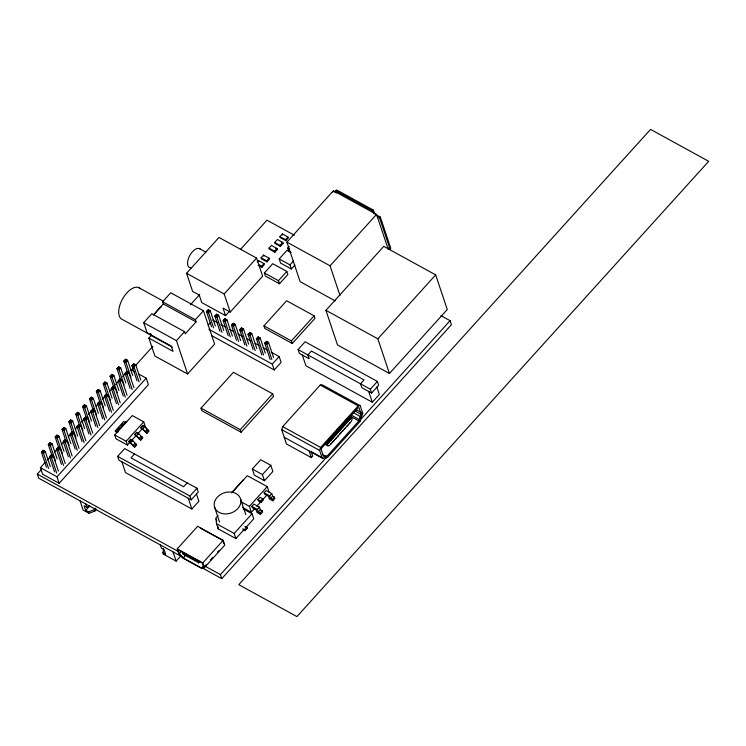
<?xml version="1.0" encoding="UTF-8"?>
<svg xmlns="http://www.w3.org/2000/svg" width="746" height="746" viewBox="0 0 746 746"><rect width="100%" height="100%" fill="white"/><g stroke="black" fill="none" stroke-linecap="round" stroke-linejoin="round"><path stroke-width="1.12" d="M180.746 556.012L176.112 561.132L163.383 554.138L162.908 552.73L163.542 548.795M163.383 554.138L163.7 552.171M284.235 437.287L322.207 458.119L323.354 458.352L324.491 457.615L326.189 458.081L327.513 457.429L359.954 421.555L362.733 413.312L360.169 405.647L322.197 384.815L320.267 385.039L282.669 426.609L281.671 429.621L286.473 443.973L311.324 457.606L312.677 456.114L311.073 451.339M322.207 458.119L319.642 450.463L320.64 447.451L358.239 405.88L360.169 405.647M225.553 315.651L201.728 302.568L199.201 295.024L192.617 291.416L186.556 273.297L218.979 237.452L256.587 258.088L262.648 276.207L230.225 312.052L223.035 308.107L225.553 315.651L229.414 311.38M148.874 338.069L173.072 351.347L171.31 346.088L147.111 332.809L143.717 322.673L151.83 313.712L184.532 331.662L185.269 333.844L196.077 321.89L195.34 319.708L162.637 301.757L170.741 292.796L203.453 310.746L214.615 344.111L187.591 373.979L154.879 356.029L148.874 338.069L151.168 335.532L150.599 333.816M153.331 315.036L163.365 303.939L162.637 301.757M50.29 466.558L45.236 451.451L43.156 450.314L41.44 452.207L46.494 467.313M57.153 458.958L52.099 443.861L50.029 442.714L48.313 444.616L52.285 456.477M64.016 451.367L58.962 436.27L56.892 435.132L55.176 437.025L58.785 447.814M70.889 443.777L65.834 428.67L63.755 427.533L62.039 429.435L65.648 440.224M77.752 436.186L72.698 421.089L70.618 419.942L68.902 421.844L72.511 432.633M84.615 428.596L79.561 413.489L77.491 412.351L75.775 414.244L79.747 426.115M91.478 421.005L86.424 405.908L84.354 404.761L82.638 406.663L86.611 418.525M98.351 413.415L93.297 398.308L91.217 397.17L89.501 399.063L93.474 410.934M105.214 405.824L100.16 390.717L98.08 389.58L96.365 391.482L99.973 402.262M112.077 398.233L107.032 383.127L104.953 381.989L103.237 383.882L106.846 394.671M118.94 390.643L113.886 375.536L111.816 374.399L110.1 376.292L113.709 387.081M125.813 383.043L120.759 367.946L118.679 366.808L116.963 368.701L120.936 380.572M132.676 375.462L127.622 360.355L125.542 359.218L123.827 361.111L127.799 372.981M43.221 451.955L42.177 451.386L41.44 452.207L43.52 453.344L43.221 451.955L44.079 451.013L45.236 451.451L43.52 453.344L48.574 468.451M50.085 444.364L49.05 443.795L48.313 444.616L50.383 445.754L50.085 444.364L50.942 443.413L52.099 443.861L50.383 445.754L55.437 460.86M56.948 436.774L55.913 436.205L55.176 437.025L57.246 438.163L56.948 436.774L57.806 435.832L58.962 436.27L57.246 438.163L62.3 453.27M63.82 429.183L62.776 428.614L62.039 429.435L64.119 430.573L63.82 429.183L64.678 428.232L65.834 428.67L64.119 430.573L69.173 445.67M70.683 421.593L69.639 421.024L68.902 421.844L70.982 422.982L70.683 421.593L71.541 420.641L72.698 421.089L70.982 422.982L76.036 438.089M77.547 414.002L76.512 413.433L75.775 414.244L77.845 415.391L77.547 414.002L78.405 413.051L79.561 413.489L77.845 415.391L82.899 430.489M84.41 406.411L83.375 405.843L82.638 406.663L84.708 407.801L84.41 406.411L85.268 405.46L86.424 405.908L84.708 407.801L89.762 422.907M91.282 398.812L90.238 398.243L89.501 399.063L91.581 400.21L91.282 398.812L92.14 397.87L93.297 398.308L91.581 400.21L96.635 415.308M98.146 391.23L97.101 390.662L96.365 391.482L98.444 392.62L98.146 391.23L99.004 390.279L100.16 390.717L98.444 392.62L103.498 407.717M105.009 383.63L103.974 383.062L103.237 383.882L105.317 385.02L105.009 383.63L105.867 382.689L107.032 383.127L105.317 385.02L110.361 400.126M111.872 376.049L110.837 375.471L110.1 376.292L112.17 377.439L111.872 376.049L112.73 375.098L113.886 375.536L112.17 377.439L117.225 392.536M118.745 368.449L117.7 367.881L116.963 368.701L119.043 369.839L118.745 368.449L119.602 367.498L120.759 367.946L119.043 369.839L124.097 384.945M125.608 360.859L124.563 360.29L123.827 361.111L125.906 362.248L125.608 360.859L126.466 359.917L127.622 360.355L125.906 362.248L130.96 377.355M58.393 471.155L53.339 456.048L51.269 454.911L49.553 456.813L54.598 471.91M65.266 463.555L60.212 448.458L58.132 447.32L56.416 449.213L61.47 464.32M72.129 455.974L67.075 440.867L64.995 439.73L63.279 441.623L68.334 456.729M78.992 448.374L73.938 433.277L71.868 432.13L70.152 434.032L75.206 449.139M85.855 440.793L80.801 425.686L78.731 424.549L77.015 426.442L82.069 441.548M92.728 433.193L87.674 418.096L85.594 416.949L83.878 418.851L88.933 433.948M99.591 425.602L94.537 410.505L92.457 409.368L90.742 411.26L95.796 426.367M106.454 418.012L101.4 402.905L99.33 401.768L97.614 403.67L102.668 418.767M113.317 410.421L108.263 395.324L106.193 394.177L104.477 396.079L109.531 411.177M120.19 402.831L115.136 387.724L113.056 386.587L111.341 388.48L116.395 403.586M127.053 395.24L121.999 380.134L119.919 378.996L118.204 380.898L123.258 395.995M133.916 387.65L128.862 372.543L126.792 371.405L125.076 373.298L130.13 388.405M140.78 380.059L135.725 364.953L133.655 363.815L131.939 365.717L136.994 380.814M138.392 373.858L146.216 378.147L148.389 384.656L59.176 483.305L42.569 474.186L40.387 467.677L45.04 462.529M47.371 459.956L52.024 454.808M54.355 452.235L59.009 447.087M61.331 444.513L63.662 441.949M68.315 436.802L72.968 431.654M75.299 429.081L77.621 426.507M81.501 422.217L84.606 418.786M88.485 414.496L93.912 408.491M96.243 405.917L97.791 404.201M102.454 399.054L104.776 396.48M109.429 391.333L114.091 386.186M115.639 384.47L118.745 381.038M122.624 376.758L125.72 373.326M51.325 456.561L50.29 455.993L49.553 456.813L51.623 457.951L51.325 456.561L52.183 455.61L53.339 456.048L51.623 457.951L56.677 473.048M58.197 448.961L57.153 448.393L56.416 449.213L58.496 450.351L58.197 448.961L59.055 448.02L60.212 448.458L58.496 450.351L63.55 465.457M65.051 441.38L64.016 440.802L63.279 441.623L65.359 442.77L65.051 441.38L65.909 440.429L67.075 440.867L65.359 442.77L70.413 457.867M71.924 433.78L70.889 433.212L70.152 434.032L72.222 435.17L71.924 433.78L72.782 432.829L73.938 433.277L72.222 435.17L77.276 450.276M78.787 426.19L77.752 425.621L77.015 426.442L79.085 427.579L78.787 426.19L79.645 425.248L80.801 425.686L79.085 427.579L84.139 442.686M85.659 418.599L84.615 418.03L83.878 418.851L85.958 419.989L85.659 418.599L86.517 417.648L87.674 418.096L85.958 419.989L91.012 435.095M92.523 411.009L91.478 410.44L90.742 411.26L92.821 412.398L92.523 411.009L93.381 410.058L94.537 410.505L92.821 412.398L97.875 427.505M99.386 403.418L98.351 402.849L97.614 403.67L99.684 404.808L99.386 403.418L100.244 402.467L101.4 402.905L99.684 404.808L104.738 419.905M106.249 395.828L105.214 395.259L104.477 396.079L106.547 397.217L106.249 395.828L107.107 394.876L108.263 395.324L106.547 397.217L111.602 412.324M113.122 388.237L112.077 387.659L111.341 388.48L113.42 389.626L113.122 388.237L113.979 387.286L115.136 387.724L113.42 389.626L118.474 404.724M119.985 380.647L118.94 380.078L118.204 380.898L120.283 382.036L119.985 380.647L120.843 379.695L121.999 380.134L120.283 382.036L125.337 397.133M126.848 373.047L125.813 372.478L125.076 373.298L127.146 374.436L126.848 373.047L127.706 372.105L128.862 372.543L127.146 374.436L132.201 389.543M133.711 365.465L132.676 364.897L131.939 365.717L134.01 366.855L133.711 365.465L134.569 364.514L135.725 364.953L134.01 366.855L139.064 381.952M184.131 557.989L38.652 478.149L37.3 474.102L41.207 469.784M131.035 370.464L133.385 367.871M135.725 365.279L152.911 346.275M190.407 304.816L199.779 294.456M240.399 249.537L266.956 220.173L294.428 235.251M187.591 373.979L176.429 340.624L184.532 331.662M195.34 319.708L203.453 310.746M59.176 483.305L57.004 476.797L146.216 378.147M215.333 325.993L210.279 310.895L208.209 309.758L206.493 311.651L211.538 326.757M208.265 311.399L207.229 310.83L206.493 311.651L208.563 312.788L208.265 311.399L209.122 310.448L210.279 310.895L208.563 312.788L213.617 327.895M230.225 312.052L224.164 293.933L256.587 258.088M269.036 248.11L271.469 245.425L277.027 248.474L277.372 249.5L274.938 252.185L269.381 249.136L269.036 248.11L274.603 251.16L274.938 252.185M279.936 236.603L282.37 233.918L287.928 236.967L288.273 237.993L285.839 240.678L280.282 237.629L279.936 236.603L285.494 239.653L285.839 240.678M257.193 261.902L258.405 260.559L263.963 263.608L264.308 264.644L261.874 267.329L258.172 265.296M274.733 242.497L277.428 239.513L282.725 242.413L283.07 243.438L280.365 246.432L275.078 243.522L274.733 242.497L280.02 245.406L280.365 246.432M261.081 257.799L263.506 255.113L269.073 258.163L269.409 259.188L266.984 261.874L261.426 258.825L261.081 257.799L266.639 260.848L266.984 261.874M223.725 330.422L218.671 315.325L216.592 314.187L214.876 316.08L219.93 331.187M274.603 251.16L277.027 248.474M280.02 245.406L282.725 242.413M208.143 325.125L210.428 322.598M216.657 315.828L215.622 315.26L214.876 316.08L216.955 317.218L216.657 315.828L217.515 314.887L218.671 315.325L216.955 317.218L222.01 332.324M285.494 239.653L287.928 236.967M261.874 267.329L261.538 266.303L263.963 263.608M266.639 260.848L269.073 258.163M126.717 422.264L126.41 421.369L117.905 430.778L118.204 431.673L116.861 432.456L115.555 431.738L115.257 430.843L123.771 421.434L125.375 423.047M335.252 300.927L300.125 281.643L286.902 242.124L333.369 190.743L376.534 214.428L388.284 249.416M117.877 429.174L119.425 427.467M120.973 425.752L122.521 424.045M332.464 192.132L333.275 191.246M135.856 435.804L127.454 445.082L116.012 438.807L114.735 434.983L132.294 415.559L143.736 421.844L145.013 425.668M336.334 192.365L335.821 190.817L336.623 189.932L373.382 210.102L374.268 212.75L373.513 213.589M264.373 272.961L272.747 263.702L286.809 271.413L287.835 274.5L279.461 283.76L265.399 276.039L264.373 272.961L278.435 280.673L279.461 283.76M290.688 252.148L288.767 251.104L287.742 248.026L289.224 246.376M232.388 336.064L226.98 319.885L224.9 318.738L223.185 320.64L228.239 335.747M294.912 265.035L291.35 268.98L280.561 263.058L279.19 258.946L287.024 250.283L290.949 252.437M224.966 320.388L223.921 319.82L223.185 320.64L225.264 321.778L224.966 320.388L225.824 319.437L226.98 319.885L225.264 321.778L230.318 336.884M127.454 445.082L126.177 441.259L143.736 421.844M240.641 340.596L235.232 324.407L233.153 323.27L231.437 325.163L236.491 340.269M233.209 324.92L232.174 324.351L231.437 325.163L233.517 326.31L233.209 324.92L234.067 323.969L235.232 324.407L233.517 326.31L238.571 341.407M134.578 434.517L136.583 432.307L138.542 433.389L142.738 437.939L140.733 440.149L134.578 434.517L136.546 435.599L140.733 440.149M140.817 427.617L142.822 425.406L144.78 426.488L148.976 431.039L146.971 433.249L140.817 427.617L142.784 428.698L146.971 433.249M128.573 441.511L130.569 439.291L132.536 440.373L136.723 444.924L134.728 447.134L128.573 441.511L130.531 442.583L134.728 447.134M140.975 428.064L142.971 425.854M291.35 268.98L289.98 264.867L293.542 260.932M137.385 434.107L142.728 428.204M117.663 456.356L124.685 448.588L196.953 488.248L198.24 492.099L191.218 499.867L118.95 460.207L117.663 456.356L189.932 496.015L191.218 499.867M278.435 280.673L286.809 271.413M135.119 443.31L133.114 445.521L133.422 446.416M140.434 439.254L142.43 437.044M146.673 432.354L148.678 430.144M134.429 446.239L136.425 444.029M248.623 344.167L243.569 329.07L241.499 327.923L239.783 329.825L244.837 344.922M241.555 329.573L240.52 329.005L239.783 329.825L241.853 330.963L241.555 329.573L242.413 328.622L243.569 329.07L241.853 330.963L246.907 346.069M134.494 453.969L130.979 457.858L183.628 486.746L187.143 482.867M96.299 509.425L94.761 511.131L88.951 513.295L88.476 511.877L85.697 510.357L89.567 506.077M256.876 348.699L251.822 333.593L249.751 332.455L248.036 334.348L253.08 349.454M249.807 334.105L248.772 333.527L248.036 334.348L250.106 335.495L249.807 334.105L250.665 333.154L251.822 333.593L250.106 335.495L255.16 350.592M88.476 511.877L94.285 509.714L95.824 508.017M263.935 325.843L286.632 300.75L314.103 315.819L314.961 318.383L292.264 343.477L264.802 328.408L263.935 325.843L291.406 340.913L292.264 343.477M265.268 353.128L260.214 338.022L258.144 336.884L256.428 338.777L261.837 354.965M373.121 212.507L372.627 210.941L373.382 210.102M258.2 338.535L257.165 337.966L256.428 338.777L258.498 339.924L258.2 338.535L259.058 337.584L260.214 338.022L258.498 339.924L263.552 355.021M201 408.146L233.423 372.291L272.663 393.832L273.521 396.396L241.098 432.242L201.858 410.71L201 408.146L240.24 429.677L241.098 432.242M339.98 295.453L330.068 265.809L376.534 214.428M273.577 357.586L268.532 342.489L266.453 341.342L264.737 343.244L270.155 359.423M266.509 342.992L265.473 342.423L264.737 343.244L266.816 344.382L266.509 342.992L267.366 342.041L268.532 342.489L266.816 344.382L271.861 359.488M380.357 217.086L390.764 248.194L390.009 249.033L379.602 217.925L380.357 217.086L376.292 214.857M291.406 340.913L314.103 315.819M279.163 356.532L281.121 362.388L274.258 369.979L272.299 364.123L279.163 356.532L271.106 352.112M325.918 310.327L383.752 246.385L435.683 274.882L447.274 309.525L389.44 373.466L337.509 344.969L325.918 310.327L377.849 338.824L389.44 373.466M298.083 349.548L305.105 341.78L377.373 381.439L378.66 385.29L371.639 393.058L361.829 387.668L360.542 383.826L364.048 379.938L311.399 351.049L307.893 354.928L309.18 358.779L299.37 353.399L298.083 349.548L370.352 389.207L371.639 393.058M240.24 429.677L272.663 393.832M189.932 496.015L196.953 488.248M121.896 461.821L125.496 472.6L191.881 509.024L198.902 501.265L196.375 493.712M177.212 548.907L197.643 526.322L223.185 540.337L224.788 545.13L204.357 567.715L201.858 568.517L183.096 558.222L178.816 553.7L177.212 548.907L202.763 562.922L204.357 567.715M252.297 469.001L260.671 459.741L270.807 465.308L272.868 471.463L264.494 480.722L254.358 475.165L252.297 469.001L262.433 474.568L264.494 480.722M231.782 492.593L243.215 479.948M231.782 492.826L247.29 475.687L267.236 486.625L269.213 492.528M206.064 564.759L203.789 567.268L201.513 567.995L183.18 557.933L179.273 553.812L181.548 551.303M218.112 515.514L215.846 518.022L216.526 523.757L218.242 528.895L235.904 538.584L244.427 529.156M377.849 338.824L435.683 274.882M183.18 557.933L185.446 555.425M262.433 474.568L270.807 465.308M254.479 508.819L251.374 512.25L249.397 506.348L267.236 486.625M198.809 562.866L198.399 561.654L182.49 552.926L182.891 554.138L198.809 562.866L200.32 561.197M251.822 506.366L253.882 504.091L259.459 507.168L260.317 509.732L262.116 510.712L262.564 512.073L260.513 514.348L257.016 512.427L256.158 509.863L252.279 507.718L251.822 506.366L257.398 509.434L258.265 511.998L260.056 512.987L260.513 514.348M257.948 499.596L260.009 497.33L262.713 498.822L263.17 500.184L261.119 502.45L258.405 500.958L257.948 499.596L260.662 501.088L261.119 502.45M264.112 492.789L266.163 490.514L271.749 493.591L272.607 496.155L274.397 497.134L274.854 498.496L272.803 500.771L269.306 498.85L268.448 496.286L264.569 494.15L264.112 492.789L269.688 495.857L270.546 498.421L272.346 499.41L272.803 500.771M202.763 562.922L223.185 540.337M260.662 501.088L262.713 498.822M256.801 506.245L260.68 501.965M262.228 500.249L266.881 495.102M201.513 567.995L203.779 565.487M235.904 538.584L234.179 533.446L252.017 513.733L243.187 508.884M210.596 559.742L212.871 557.234M217.412 552.208L218.923 550.539M257.398 509.434L259.459 507.168M269.688 495.857L271.749 493.591M258.265 511.998L260.317 509.732M270.546 498.421L272.607 496.155M370.352 389.207L377.373 381.439M245.984 527.441L253.733 518.862L252.017 513.733M246.945 527.478L247.206 528.243L245.042 530.639L244.791 529.865L246.945 527.478L244.986 526.396M260.056 512.987L262.116 510.712M272.346 499.41L274.397 497.134M326.506 442.014L328.482 443.105L329.564 441.557L327.578 440.476M328.827 439.441L330.814 440.532L331.886 438.993L329.9 437.902M331.149 436.876L333.136 437.967L334.208 436.419L332.231 435.338M333.471 434.303L335.458 435.394L336.53 433.855L334.553 432.764M335.803 431.738L337.779 432.829L338.861 431.281L336.875 430.2M338.125 429.164L340.101 430.255L341.183 428.717L339.197 427.626M340.446 426.6L342.433 427.691L343.505 426.143L341.519 425.061M342.768 424.026L344.755 425.117L345.827 423.579L343.85 422.488M345.09 421.462L347.077 422.544L348.149 421.005L346.172 419.923M347.422 418.888L349.398 419.979L350.471 418.441L348.494 417.35M351.683 417.452L352.177 418.935L351.403 421.285L329.368 445.642L327.858 445.819L327.363 444.346L351.683 417.452L349.697 416.371M302.307 355.012L305.916 365.792L372.301 402.215L379.322 394.447L376.795 386.904M440.923 315.642L450.08 320.668L451.433 324.715L221.776 578.644L220.424 574.607L325.871 457.997M328.995 454.547L330.562 452.822M361.027 419.131L450.08 320.668M125.542 359.218L126.466 359.917M118.679 366.808L119.602 367.498M111.816 374.399L112.73 375.098M104.953 381.989L105.867 382.689M98.08 389.58L99.004 390.279M91.217 397.17L92.14 397.87M84.354 404.761L85.268 405.46M77.491 412.351L78.405 413.051M70.618 419.942L71.541 420.641M63.755 427.533L64.678 428.232M56.892 435.132L57.806 435.832M50.029 442.714L50.942 443.413M43.156 450.314L44.079 451.013M133.655 363.815L134.569 364.514M126.792 371.405L127.706 372.105M119.919 378.996L120.843 379.695M113.056 386.587L113.979 387.286M106.193 394.177L107.107 394.876M99.33 401.768L100.244 402.467M92.457 409.368L93.381 410.058M85.594 416.949L86.517 417.648M78.731 424.549L79.645 425.248M71.868 432.13L72.782 432.829M64.995 439.73L65.909 440.429M58.132 447.32L59.055 448.02M51.269 454.911L52.183 455.61M208.209 309.758L209.122 310.448M216.592 314.187L217.515 314.887M224.9 318.738L225.824 319.437M233.153 323.27L234.067 323.969M241.499 327.923L242.413 328.622M249.751 332.455L250.665 333.154M258.144 336.884L259.058 337.584M266.453 341.342L267.366 342.041M126.41 421.369L116.562 431.561L116.861 432.456M117.905 430.778L116.562 431.561L115.257 430.843M85.697 510.357L84.149 505.732L86.928 507.261L89.837 506.18M377.345 216.722L379.602 217.925M387.752 247.831L390.009 249.033M335.821 190.817L372.627 210.941M334.068 191.685L336.455 192.99M286.902 242.124L330.068 265.809M281.307 242.478L283.07 243.438M287.742 248.026L289.653 249.071M275.516 248.483L277.372 249.5M279.19 258.946L289.98 264.867M258.75 264.774L261.538 266.303M199.275 248.521L205.943 252.185M186.556 273.297L224.164 293.933M212.713 320.071L217.748 322.832M220.769 324.491L225.805 327.252M229.833 329.462L233.862 331.672M237.881 333.882L242.916 336.642M246.945 338.852L250.973 341.062M255.001 343.272L259.03 345.482M263.058 347.692L267.077 349.902M320.267 385.039L358.239 405.88M138.383 287.452L163.439 301.197M355.674 409.433L362.733 413.312M163.365 303.939L196.077 321.89M208.871 329.312L272.299 364.123M354.378 410.654L361.372 414.496M353.231 412.603L361.223 416.995M211.836 335.728L274.258 369.979M350.62 414.776L360.607 420.259M349.967 416.072L359.954 421.555M348.578 417.611L350.471 418.441M347.328 418.637L349.315 419.718M346.256 420.175L348.149 421.005M345.006 421.201L346.993 422.292M343.934 422.749L345.827 423.579M342.684 423.775L344.661 424.856M341.612 425.313L343.505 426.143M340.363 426.339L342.339 427.43M338.041 428.913L340.017 430.004M143.717 322.673L176.429 340.624M335.709 431.477L337.696 432.568M334.637 433.025L336.53 433.855M333.387 434.051L335.374 435.142M151.587 335.523L122.531 319.577A17.96 9.111 -61.2 0 1 122.876 298.419A17.96 9.111 -61.2 0 1 140.369 288.786M151.168 335.532L172.345 347.151M331.065 436.615L333.052 437.706M329.993 438.163L331.886 438.993M328.744 439.189L330.72 440.28M327.671 440.727L329.564 441.557M326.422 441.753L328.399 442.844M325.387 443.255L327.363 444.346M324.892 444.196L327.858 445.819M282.669 426.609L320.64 447.451M281.671 429.621L319.642 450.463M322.514 454.687L327.513 457.429M311.362 451.778L323.354 458.352M130.578 369.568L134.485 371.713M142.738 437.939L141.125 436.326L139.129 438.536L139.427 439.431M241.424 501.965L249.397 506.348M114.735 434.983L126.177 441.259M242.403 507.327L251.374 512.25M245.248 527.17L247.206 528.243M242.823 528.793L244.791 529.865M243.084 529.557L245.042 530.639M216.526 523.757L234.179 533.446M200.329 528.131L222.802 540.458L223.865 543.629M40.387 467.677L57.004 476.797M37.3 474.102L178.714 551.714M205.159 566.223L220.424 574.607M202.446 568.032L221.776 578.644M162.908 552.73L165.687 554.25L164.139 549.634L161.36 548.105L160.287 544.897M88.951 513.295L83.151 510.115L80.064 500.874M374.744 213.375L375.126 214.466M368.692 391.436L372.301 402.215M350.256 422.544L349.1 423.831M347.934 425.117L346.769 426.395M282.37 233.918L282.715 234.943M345.435 427.878L344.475 428.931M343.291 430.255L342.125 431.533M340.959 432.82L339.803 434.107M338.637 435.394L337.481 436.671M336.315 437.958L335.15 439.245M333.994 440.532L332.828 441.819M331.672 443.096L330.506 444.383M263.506 255.113L263.851 256.139M258.405 260.559L258.75 261.585M309.086 450.92L311.324 457.606M240.632 499.233A13.633 10.64 -18.5 0 1 223.231 513.752A13.633 10.64 -18.5 0 1 218.727 495.857A13.633 10.64 -18.5 0 1 240.632 499.233L245.779 514.6M214.428 506.665L219.566 522.032M216.191 519.048L216.872 521.1M188.272 498.253L191.881 509.024M203.789 567.268L202.38 563.043L177.865 549.597L179.273 553.812M145.666 432.531L145.367 431.636L147.363 429.426L147.671 430.321L144.78 426.488L142.784 428.698L143.083 429.593M142.822 425.406L143.12 426.302M138.84 434.284L138.542 433.389L136.546 435.599L136.844 436.494M136.583 432.307L136.882 433.202M173.025 551.891L176.112 561.132M132.835 441.268L132.536 440.373L130.531 442.583L130.83 443.478M130.569 439.291L130.867 440.196M94.285 509.714L94.761 511.131M85.855 504.054L86.928 507.261M217.972 526.592L218.242 528.895M151.615 335.299A17.96 9.111 -61.2 0 1 150.664 333.844M155.177 313.488A17.96 9.111 -61.2 0 1 160.987 307.072M191.33 267.777A10.686 5.418 -61.2 0 1 189.381 256.279A10.686 5.418 -61.2 0 1 200.45 249.304M360.094 417.21L359.18 420.66L327.429 455.759L323.428 456.235L321.172 449.502L321.638 448.113L358.108 407.782L358.994 407.68L361.25 414.412L360.094 417.21M650.559 129.403L238.795 584.687L296.936 616.597L708.7 161.313L650.559 129.403"/></g></svg>
